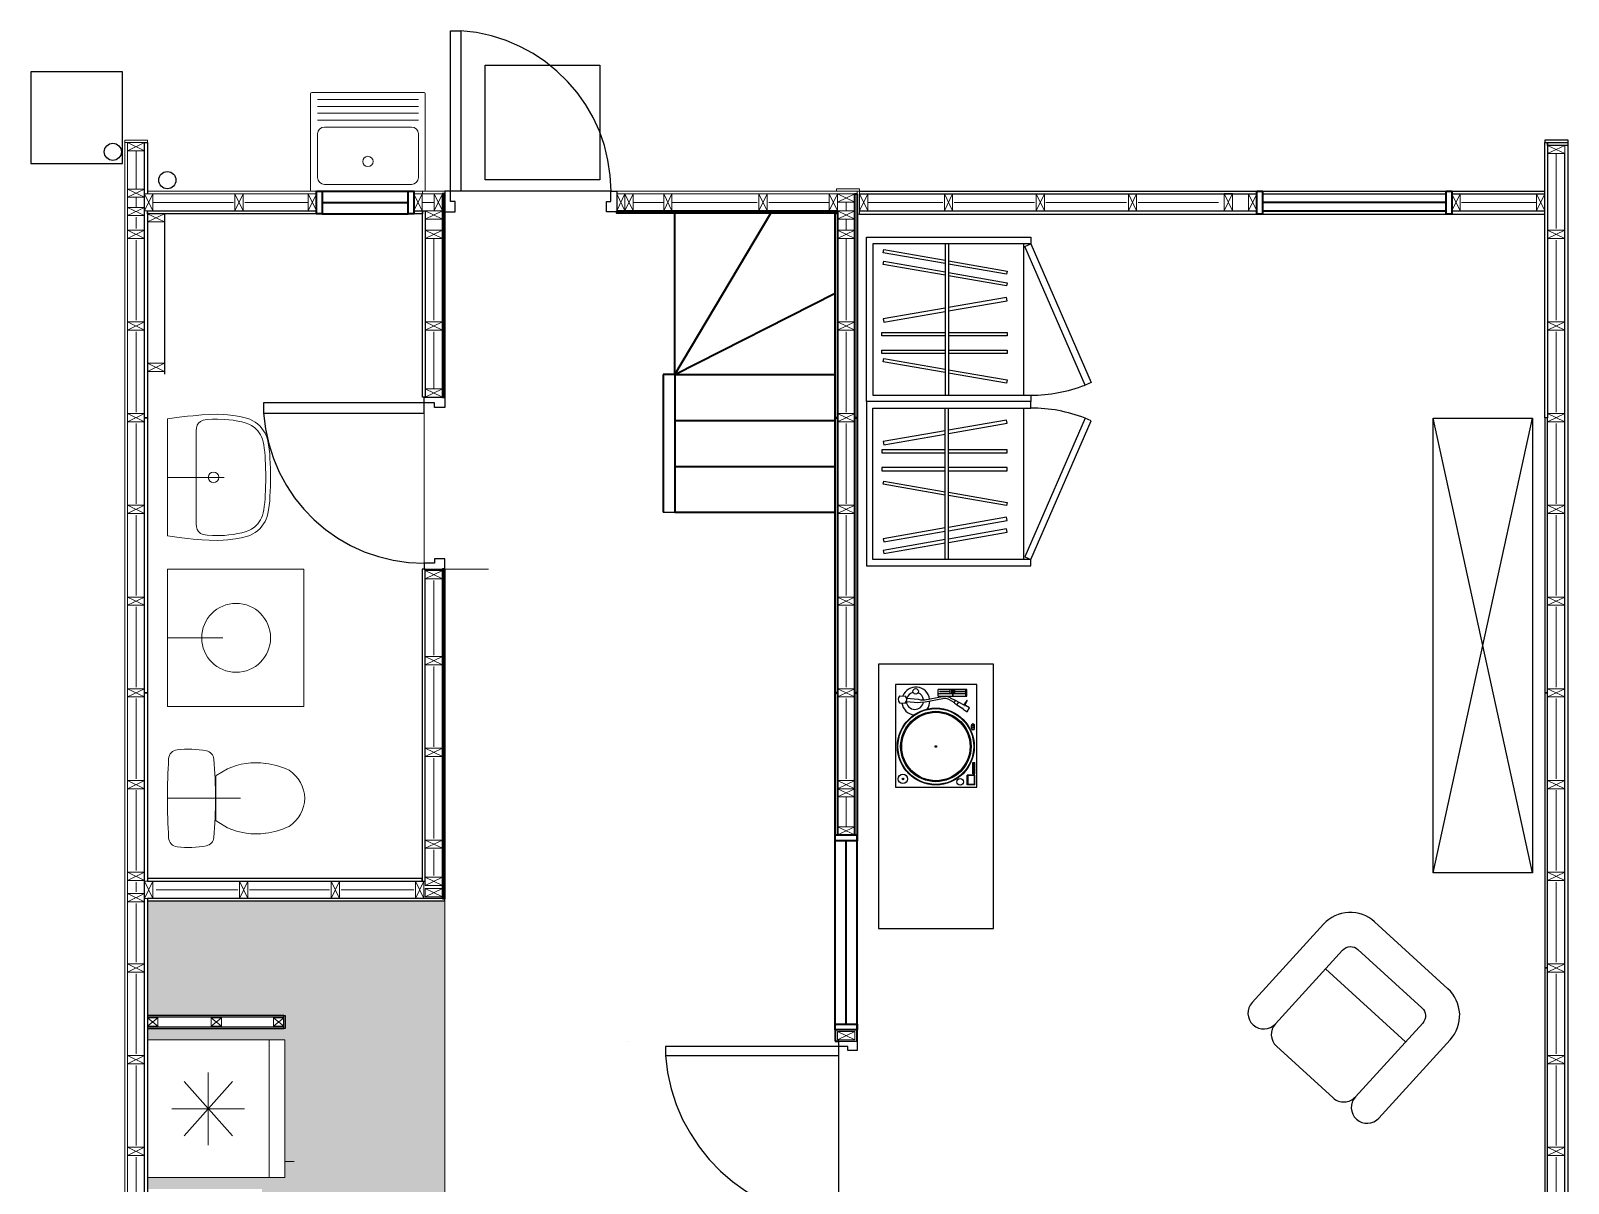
# Model space of a CAD drawing. Header units: inches. Extents: x -78817 to 61, y -40078 to 49.
# Drawn here: x 54.49 to 61.19, y 43.65 to 48.68 of the extents above; entities that cross this region are included whole.
import ezdxf

# ---------------------------------------------------------------- set-up
doc = ezdxf.new("R2010")
doc.units = ezdxf.units.IN
doc.header["$MEASUREMENT"] = 0
doc.linetypes.add('CENTER', pattern=[2, 1.25, -0.25, 0.25, -0.25])
doc.layers.add('_AUX', color=210, linetype='Continuous', lineweight=18, plot=False)
for name, color, linetype, lineweight in [('A-DETL-MBND', 3, 'Continuous', 18), ('A-DETL-MCUT', 4, 'Continuous', 25), ('A-DOOR-FULL', 4, 'Continuous', 25), ('A-ELEV-MBE1', 7, 'Continuous', 35), ('A-ELEV-MBE2', 4, 'Continuous', 25), ('A-FLOR-PATT', 8, 'Continuous', 18), ('A-FURN', 8, 'Continuous', 18), ('A-SECT-MCUT', 7, 'Continuous', 35), ('A-WALL-PATT', 8, 'Continuous', 18), ('A-WALL-STUD', 3, 'Continuous', 18)]:
    doc.layers.add(name, color=color, linetype=linetype, lineweight=lineweight)
doc.layers.add('armadio', color=165, linetype='Continuous')
doc.layers.add('ARREDI_interni - furniture', color=252, linetype='Continuous')
doc.linetypes.add('BATTING', pattern='A,0.0001,-0.1,[134,ltypeshp.shx,S=0.1,R=0,X=-0.1,Y=0],-0.2,[134,ltypeshp.shx,S=0.1,R=180,X=0.1,Y=0],-0.1', length=0.4001)

# ---------------------------------------------------------------- blocks, each defined once
blk = doc.blocks.new('Piatto Hi-Fi')
for p, q in [((365.3, 248.6), (164.1, 248.6)), ((164.1, 248.6), (164.1, 88.8)), ((365.3, 88.8), (365.3, 248.6)), ((329.1, 240.4), (328.6, 229.3)), ((331.8, 227), (329.9, 204.4)), ((338.2, 226.5), (336.3, 204.2)), ((342.9, 240.1), (342.4, 228.6)), ((329.9, 204.4), (330.3, 199.5)), ((330.3, 199.5), (331.1, 190.4)), ((331.1, 190.4), (337.4, 155.6)), ((336.3, 204.2), (335, 199.2)), ((335, 199.2), (335.1, 191.1)), ((335.1, 191.1), (341.3, 156.3)), ((342.5, 164.5), (355.3, 164.5)), ((342.5, 164.5), (342.5, 108.6)), ((347.4, 164.5), (347.4, 108.6)), ((350.7, 161.7), (351.7, 161.7)), ((350.7, 141.7), (350.7, 161.7)), ((351.7, 141.7), (351.7, 161.7)), ((355.3, 108.6), (355.3, 164.5)), ((325.1, 128), (318.1, 116.3)), ((330.6, 124.4), (325, 114.7)), ((325.1, 128), (330.6, 124.4)), ((328.8, 133.5), (325.3, 127.8)), ((329.5, 133.7), (333.7, 131)), ((330.1, 133.3), (335.2, 142.4)), ((333.8, 130.3), (330.3, 124.6)), ((333.5, 131.1), (338.6, 140.4)), ((345.7, 136.9), (343.4, 136.9)), ((343.4, 136.9), (343.4, 135.9)), ((345.7, 135.9), (343.4, 135.9)), ((345.7, 136.9), (345.7, 135.9)), ((355.3, 141.7), (347.4, 141.7)), ((355.3, 138.5), (347.4, 138.5)), ((355.3, 137.1), (347.4, 137.1)), ((355.3, 135.7), (347.4, 135.7)), ((355.3, 132.5), (347.4, 132.5)), ((350.7, 112.6), (350.7, 132.5)), ((351.7, 112.6), (351.7, 132.5)), ((168.4, 107.7), (187.6, 107.7)), ((168.4, 92.8), (168.4, 107.7)), ((168.4, 92.8), (187.6, 92.8)), ((186.7, 106.8), (169.2, 106.8)), ((169.2, 93.6), (169.2, 106.8)), ((169.2, 93.6), (186.7, 93.6)), ((186.7, 93.6), (186.7, 106.8)), ((187.6, 92.8), (187.6, 107.7)), ((190.1, 97.1), (212.2, 97.1)), ((190.1, 97.1), (190.1, 92.8)), ((190.1, 92.8), (212.2, 92.8)), ((191, 96.2), (200.6, 96.2)), ((191, 96.2), (191, 93.6)), ((191, 93.6), (200.6, 93.6)), ((200.6, 96.2), (200.6, 93.6)), ((201.8, 96.2), (201.8, 93.6)), ((201.8, 96.2), (211.4, 96.2)), ((201.8, 93.6), (211.4, 93.6)), ((211.4, 96.2), (211.4, 93.6)), ((212.2, 97.1), (212.2, 92.8)), ((279.2, 99.8), (284.8, 99.8)), ((279.2, 93.5), (284.8, 93.5)), ((316.6, 116.1), (311.9, 108.2)), ((311.9, 108.2), (319.6, 103.3)), ((316.6, 116.1), (316.7, 116)), ((319.6, 103.3), (324.3, 111)), ((324.2, 113.4), (323.8, 112.6)), ((324.1, 111.2), (324.3, 111)), ((333.5, 108.2), (324.2, 113.4)), ((333.9, 108.9), (325, 114.7)), ((333.5, 108.2), (333.9, 108.9)), ((355.3, 111.4), (342.5, 111.4)), ((342.5, 108.6), (355.3, 108.6)), ((351.7, 112.6), (350.7, 112.6)), ((164.1, 88.8), (365.3, 88.8))]:
    blk.add_line(p, q)
for centre, radius in [((243.7, 169.3), 75.2), ((243.7, 169.3), 74.2), ((180.3, 233.8), 9.09), ((243.7, 169.3), 68.9), ((243.7, 169.3), 66.9), ((180.3, 233.8), 1.54), ((351.8, 208.8), 5.35), ((243.7, 169.3), 1.43), ((174.4, 121.9), 6.4), ((279.2, 96.6), 2.52), ((285, 96.6), 2.06), ((285, 96.6), 0.721)]:
    blk.add_circle(centre, radius)
for centre, radius, start, end in [((335.8, 232.9), 10.1, 45.1985, 131.7072), ((332.6, 208.6), 27.4, 97.8872, 172.5493), ((333.2, 210.3), 16.8, 94.7222, 262.0453), ((335.9, 236.3), 10.1, 223.7058, 310.2036), ((332.6, 208.6), 27.4, 278.7808, 68.5952), ((333.2, 210.3), 16.8, 11.6097, 72.7229), ((332.6, 208.6), 27.4, 235.1074, 270.3691), ((333.2, 210.3), 16.8, 276.3972, 339.2484), ((317.7, 152.1), 20, 330.9293, 10.1534), ((317.7, 152.1), 24, 330.9293, 10.1534), ((329.3, 133.2), 0.5, 57.0106, 148.3756), ((333.4, 130.5), 0.5, 328.3756, 57.0106), ((279.2, 96.6), 3.17, 90, 270), ((284.8, 96.6), 3.17, 270, 90), ((317.3, 116.8), 1, 237.0106, 329.4226), ((324.6, 112.1), 1, 149.8956, 237.0106)]:
    blk.add_arc(centre, radius, start, end)

msp = doc.modelspace()

# ---------------------------------------------------------------- hatches: boundary and pattern name
at = {"layer": 'A-FLOR-PATT'}
h = msp.add_hatch(dxfattribs=at)
h.set_pattern_fill('DOTS', color=0, scale=0.02, style=0)
h.set_pattern_definition([(0, (-402.553188, 17.731044), (0.015875, 0.03175), [0, -0.03175])])
h.paths.add_polyline_path([(56.2913, 44.8856), (54.9943, 44.8856), (54.9943, 44.3856), (55.5949, 44.3856), (55.5949, 44.3286), (54.9943, 44.3286), (54.9943, 41.8776), (55.4943, 41.8776), (55.4943, 41.0776), (56.2913, 41.0776)])
h.paths.add_polyline_path([(55.0443, 42.6276), (55.6443, 42.6276), (55.6443, 43.2276), (55.0443, 43.2276)], flags=16)
h.paths.add_polyline_path([(55.4938, 43.6286), (54.9943, 43.6286), (54.9943, 43.2776), (55.4938, 43.2776)], flags=16)
h.paths.add_polyline_path([(55.5943, 44.2786), (54.9943, 44.2786), (54.9943, 43.6786), (55.5943, 43.6786)], flags=16)
h.paths.add_polyline_path([(55.4943, 42.5776), (54.9943, 42.5776), (54.9943, 41.8776), (55.4943, 41.8776)], flags=16)

# ---------------------------------------------------------------- linework, layer by layer
for p, q in [((61.1914, 40.6816), (61.1914, 48.2036)), ((58.1003, 47.9806), (61.0893, 47.9806)), ((58.1003, 47.8946), (59.8333, 47.8946)), ((58.1003, 47.8806), (61.0893, 47.8806)), ((59.8583, 47.8946), (60.6583, 47.8946)), ((60.6833, 47.8946), (61.0893, 47.8946)), ((57.2443, 46.5806), (57.2943, 46.5806)), ((58.0093, 43.4948), (58.0093, 44.2104))]:
    msp.add_line(p, q)
at = {"color": 0}
for p, q in [((60.026, 47.9696), (60.6583, 47.9696)), ((60.6833, 47.9696), (60.876, 47.9696)), ((58.8161, 47.7513), (58.8161, 47.0916)), ((58.8161, 47.0343), (58.8161, 46.3746)), ((60.602, 45.0082), (61.0351, 46.9906)), ((61.0351, 45.0082), (60.602, 46.9906))]:
    msp.add_line(p, q, dxfattribs=at)
for points in [[(60.602, 46.9906), (61.0351, 46.9906), (61.0351, 45.0082), (60.602, 45.0082)], [(58.685, 45.9177), (58.1826, 45.9177), (58.1826, 44.7645), (58.685, 44.7645)]]:
    msp.add_lwpolyline(points, close=True, dxfattribs=at)
at = {"layer": '_AUX', "color": 0}
msp.add_line((56.2913, 46.3326), (56.4818, 46.3326), dxfattribs=at)
for points in [[(56.2913, 44.8856), (54.9943, 44.8856), (54.9943, 44.3856), (55.5949, 44.3856), (55.5949, 44.3286), (54.9943, 44.3286), (54.9943, 41.8776), (55.4943, 41.8776), (55.4943, 41.0776), (56.2913, 41.0776)], [(55.5943, 44.2786), (54.9943, 44.2786), (54.9943, 43.6786), (55.5943, 43.6786)]]:
    msp.add_lwpolyline(points, close=True, dxfattribs=at)
at = {"layer": 'A-DETL-MBND', "color": 0}
msp.add_line((54.8963, 48.1926), (54.8963, 48.2036), dxfattribs=at)
for points in [[(54.8963, 48.2036), (54.9943, 48.2036), (54.9943, 48.1926), (54.8963, 48.1926)], [(54.8963, 44.5926), (54.8963, 48.1926), (54.9073, 48.1926), (54.9073, 44.5926)], [(55.7313, 47.9696), (54.9943, 47.9696), (54.9943, 47.9806), (55.7313, 47.9806)], [(56.1563, 47.9806), (56.1943, 47.9806), (56.1943, 47.9696), (56.1563, 47.9696)], [(56.2913, 47.9806), (56.2913, 47.9696), (56.1943, 47.9696), (56.1943, 47.9806), (56.2913, 47.9806)], [(54.9073, 44.6176), (54.9073, 40.6926), (54.8963, 40.6926), (54.8963, 44.5926)]]:
    msp.add_lwpolyline(points, dxfattribs=at)
for points in [[(58.0893, 47.9806), (58.0893, 47.9696), (57.0413, 47.9696), (57.0413, 47.9806)], [(58.1003, 47.9916), (58.1003, 47.9806), (58.0003, 47.9806), (58.0003, 47.9916)], [(58.1003, 47.8806), (58.0893, 47.8806), (58.0893, 47.9806), (58.1003, 47.9806)]]:
    msp.add_lwpolyline(points, close=True, dxfattribs=at)
at = {"layer": 'A-DETL-MCUT', "color": 0}
for p, q in [((55.0693, 47.8826), (55.0693, 47.1826)), ((54.9823, 44.5926), (54.9823, 45.7926)), ((54.9823, 45.7926), (54.9943, 45.7926)), ((54.9943, 45.7926), (54.9943, 44.9706)), ((54.9943, 44.8956), (54.9943, 43.7426))]:
    msp.add_line(p, q, dxfattribs=at)
for points in [[(54.9943, 47.8897), (54.9943, 46.9926), (54.9823, 46.9926), (54.9823, 48.1926), (54.9943, 48.1926), (54.9943, 47.9696)], [(61.1914, 48.2036), (61.0893, 48.2036), (61.0893, 48.1926), (61.1914, 48.1926)], [(61.1914, 48.1806), (61.1013, 48.1806), (61.1013, 48.1926), (61.1914, 48.1926)], [(55.7313, 47.8826), (54.9943, 47.8826), (54.9943, 47.8946), (55.7313, 47.8946)], [(56.1563, 47.8946), (56.1943, 47.8946), (56.1943, 47.8826), (56.1563, 47.8826)], [(54.9943, 43.7426), (54.9943, 43.3926), (54.9823, 43.3926), (54.9823, 44.6176)], [(54.9943, 44.3796), (55.5889, 44.3796), (55.5889, 44.3856), (54.9943, 44.3856)], [(54.9943, 44.3286), (55.5889, 44.3286), (55.5889, 44.3346), (54.9943, 44.3346)]]:
    msp.add_lwpolyline(points, dxfattribs=at)
for points in [[(61.0893, 46.9926), (61.0893, 48.1926), (61.1013, 48.1926), (61.1013, 46.9926)], [(56.2063, 47.8946), (56.2063, 47.0826), (56.1943, 47.0826), (56.1943, 47.8946)], [(54.9823, 45.7926), (54.9823, 46.9926), (54.9943, 46.9926), (54.9943, 45.7926)], [(61.1013, 45.7926), (61.1013, 46.9926), (61.0893, 46.9926), (61.0893, 45.7926)], [(56.2063, 46.3326), (56.1921, 46.3326), (56.1921, 44.9706), (56.2063, 44.9706)], [(61.1013, 44.5926), (61.1013, 45.7926), (61.0893, 45.7926), (61.0893, 44.5926)], [(56.1921, 44.9706), (56.1921, 44.9826), (54.9943, 44.9826), (54.9943, 44.9706)], [(56.2913, 44.8856), (56.2913, 44.8956), (54.9943, 44.8956), (54.9943, 44.8856)], [(61.1013, 43.3926), (61.1013, 44.5926), (61.0893, 44.5926), (61.0893, 43.3926)], [(55.5889, 44.3286), (55.5889, 44.3856), (55.5949, 44.3856), (55.5949, 44.3286)]]:
    msp.add_lwpolyline(points, close=True, dxfattribs=at)
at = {"layer": 'A-DOOR-FULL', "color": 0}
for points in [[(56.3613, 48.6806), (56.3613, 47.9806), (56.3163, 47.9806), (56.3163, 48.6806), (56.3613, 48.6806)], [(56.3163, 47.9806), (56.2913, 47.9806), (56.2913, 47.8906), (56.3363, 47.8906), (56.3363, 47.9356), (56.3163, 47.9356), (56.3163, 47.9806)], [(57.0163, 47.9806), (57.0413, 47.9806), (57.0413, 47.8906), (56.9963, 47.8906), (56.9963, 47.9356), (57.0163, 47.9356), (57.0163, 47.9806)]]:
    msp.add_lwpolyline(points, dxfattribs=at)
at = {"layer": 'A-DOOR-FULL', "color": 0, "linetype": 'CENTER'}
for points in [[(56.2013, 47.0576), (56.2013, 47.0826), (56.2913, 47.0826), (56.2913, 47.0376), (56.2463, 47.0376), (56.2463, 47.0576), (56.2013, 47.0576)], [(55.5013, 47.0126), (56.2013, 47.0126), (56.2013, 47.0576), (55.5013, 47.0576), (55.5013, 47.0126)], [(56.2013, 46.3576), (56.2013, 46.3326), (56.2913, 46.3326), (56.2913, 46.3776), (56.2463, 46.3776), (56.2463, 46.3576), (56.2013, 46.3576)], [(58.0093, 44.2504), (58.0093, 44.2726), (58.0893, 44.2726), (58.0893, 44.2326), (58.0493, 44.2326), (58.0493, 44.2504), (58.0093, 44.2504)], [(57.2538, 44.2104), (58.0093, 44.2104), (58.0093, 44.2504), (57.2538, 44.2504), (57.2538, 44.2104)]]:
    msp.add_lwpolyline(points, dxfattribs=at)
for centre, radius, start, end in [((56.3137, 47.9795), 0.7027, 0.08643, 86.10934), ((56.2024, 47.0603), 0.7027, 183.89066, 269.91357), ((58.0268, 44.2699), 0.7753, 184.40465, 268.71036)]:
    msp.add_arc(centre, radius, start, end, dxfattribs=at)
at = {"layer": 'A-ELEV-MBE1', "color": 0}
for p, q in [((55.7563, 47.9806), (56.1313, 47.9806)), ((55.7563, 47.9316), (56.1313, 47.9316)), ((55.7563, 47.8826), (56.1313, 47.8826)), ((59.8583, 47.8946), (60.6583, 47.8946)), ((57.2443, 47.1806), (57.2443, 46.5806)), ((57.2943, 47.1806), (57.2943, 46.5806)), ((57.9938, 44.3226), (57.9938, 45.1726)), ((58.0898, 44.3226), (58.0898, 45.1726)), ((54.8968, 43.7426), (54.8968, 43.7426))]:
    msp.add_line(p, q, dxfattribs=at)
at = {"layer": 'A-ELEV-MBE1', "color": 0, "linetype": 'Continuous'}
for p, q in [((59.8583, 47.9323), (60.6583, 47.9323)), ((58.0413, 44.3476), (58.0413, 45.1471))]:
    msp.add_line(p, q, dxfattribs=at)
at = {"layer": 'A-ELEV-MBE1', "color": 0}
for points in [[(55.7313, 47.9806), (55.7563, 47.9806), (55.7563, 47.8826), (55.7313, 47.8826)], [(56.1313, 47.9806), (56.1563, 47.9806), (56.1563, 47.8826), (56.1313, 47.8826)], [(59.8333, 47.9806), (59.8583, 47.9806), (59.8583, 47.8806), (59.8333, 47.8806)], [(60.6583, 47.9806), (60.6833, 47.9806), (60.6833, 47.8806), (60.6583, 47.8806)], [(57.9938, 45.1476), (57.9938, 45.1726), (58.0898, 45.1726), (58.0898, 45.1476)], [(57.9938, 44.3226), (57.9938, 44.3476), (58.0898, 44.3476), (58.0898, 44.3226)]]:
    msp.add_lwpolyline(points, close=True, dxfattribs=at)
for points in [[(57.2943, 47.1806), (57.2943, 47.8846)], [(57.2943, 47.1806), (57.7137, 47.8846)], [(57.2943, 47.1806), (57.9943, 47.5357)], [(57.2943, 47.1806), (57.2443, 47.1806)], [(57.2943, 47.1806), (57.9943, 47.1806)], [(57.2943, 46.9806), (57.9943, 46.9806)], [(57.2943, 46.7806), (57.9943, 46.7806)], [(57.2943, 46.5806), (57.9943, 46.5806)]]:
    msp.add_lwpolyline(points, dxfattribs=at)
at = {"layer": 'A-ELEV-MBE2', "color": 0}
for p, q in [((61.1763, 40.7406), (61.1763, 48.1446)), ((57.0163, 47.9806), (56.3163, 47.9806)), ((58.1003, 47.9696), (59.8333, 47.9696)), ((59.8583, 47.9696), (60.6583, 47.9696)), ((60.6833, 47.9696), (61.0893, 47.9696))]:
    msp.add_line(p, q, dxfattribs=at)
at = {"layer": 'A-ELEV-MBE2', "color": 0, "ltscale": 0.05}
msp.add_lwpolyline([(54.4855, 48.1009), (54.8855, 48.1009), (54.8855, 48.5009), (54.4855, 48.5009)], close=True, dxfattribs=at)
at = {"layer": 'A-ELEV-MBE2', "color": 0}
msp.add_lwpolyline([(56.4682, 48.5306), (56.9682, 48.5306), (56.9682, 48.0306), (56.4682, 48.0306), (56.4682, 48.5306)], dxfattribs=at)
at = {"layer": 'A-ELEV-MBE2', "color": 0, "ltscale": 0.05}
for centre in [(54.8436, 48.1524), (55.0812, 48.029)]:
    msp.add_circle(centre, 0.0375, dxfattribs=at)
at = {"layer": 'A-FLOR-PATT', "color": 0}
msp.add_line((56.2013, 46.3576), (56.2013, 47.0576), dxfattribs=at)
at = {"layer": 'A-FLOR-PATT', "color": 0, "linetype": 'BATTING', "ltscale": 0.11}
msp.add_lwpolyline([(56.2439, 47.576), (56.2439, 47.5766)], dxfattribs=at)
at = {"layer": 'A-FURN', "color": 0, "ltscale": 0.25}
for p, q in [((55.7063, 48.4056), (55.7063, 47.9856)), ((56.2013, 48.4106), (55.7113, 48.4106)), ((56.1763, 48.3806), (55.7363, 48.3806)), ((56.1763, 48.3506), (55.7363, 48.3506)), ((56.2063, 47.9856), (56.2063, 48.4056)), ((56.1763, 48.3206), (55.7363, 48.3206)), ((56.1763, 48.2906), (55.7363, 48.2906)), ((55.7363, 48.2306), (55.7363, 48.0406)), ((56.1463, 48.2606), (55.7663, 48.2606)), ((56.1763, 48.0406), (56.1763, 48.2306)), ((55.7113, 47.9806), (56.2013, 47.9806)), ((55.7663, 48.0106), (56.1463, 48.0106))]:
    msp.add_line(p, q, dxfattribs=at)
at = {"layer": 'A-FURN', "color": 0}
for p, q in [((55.133, 46.9946), (55.0813, 46.9871)), ((55.0813, 46.9871), (55.0813, 46.7326)), ((55.1691, 46.9991), (55.133, 46.9946)), ((55.194, 47.0016), (55.1691, 46.9991)), ((55.2324, 47.0047), (55.194, 47.0016)), ((55.2085, 46.948), (55.2077, 46.9361)), ((55.2116, 46.9599), (55.2085, 46.948)), ((55.2172, 46.9692), (55.2116, 46.9599)), ((55.2255, 46.9769), (55.2172, 46.9692)), ((55.2374, 46.9826), (55.2255, 46.9769)), ((55.2635, 47.0065), (55.2324, 47.0047)), ((55.2553, 46.9849), (55.2374, 46.9826)), ((55.2782, 46.9863), (55.2553, 46.9849)), ((55.3004, 47.0076), (55.2635, 47.0065)), ((55.3002, 46.9866), (55.2782, 46.9863)), ((55.3312, 46.9855), (55.3002, 46.9866)), ((55.325, 47.0069), (55.3004, 47.0076)), ((55.3446, 47.0055), (55.325, 47.0069)), ((55.3494, 46.9839), (55.3312, 46.9855)), ((55.3786, 47.0011), (55.3446, 47.0055)), ((55.368, 46.9815), (55.3494, 46.9839)), ((55.3892, 46.9778), (55.368, 46.9815)), ((55.4026, 46.9964), (55.3786, 47.0011)), ((55.4061, 46.9741), (55.3892, 46.9778)), ((55.4267, 46.9905), (55.4026, 46.9964)), ((55.4214, 46.9701), (55.4061, 46.9741)), ((55.4363, 46.9648), (55.4214, 46.9701)), ((55.4404, 46.9858), (55.4267, 46.9905)), ((55.449, 46.9582), (55.4363, 46.9648)), ((55.4536, 46.9797), (55.4404, 46.9858)), ((55.4623, 46.9487), (55.449, 46.9582)), ((55.4646, 46.9731), (55.4536, 46.9797)), ((55.4691, 46.9425), (55.4623, 46.9487)), ((55.4751, 46.9653), (55.4646, 46.9731)), ((55.4758, 46.9352), (55.4691, 46.9425)), ((55.486, 46.9552), (55.4751, 46.9653)), ((55.4941, 46.946), (55.486, 46.9552)), ((55.5012, 46.9361), (55.4941, 46.946)), ((55.2077, 46.9361), (55.2073, 46.9236)), ((55.2073, 46.7326), (55.2073, 46.9236)), ((55.4821, 46.9269), (55.4758, 46.9352)), ((55.4875, 46.9182), (55.4821, 46.9269)), ((55.4922, 46.9088), (55.4875, 46.9182)), ((55.496, 46.8986), (55.4922, 46.9088)), ((55.4991, 46.8868), (55.496, 46.8986)), ((55.5016, 46.874), (55.4991, 46.8868)), ((55.5074, 46.9256), (55.5012, 46.9361)), ((55.5039, 46.8592), (55.5016, 46.874)), ((55.5122, 46.9154), (55.5074, 46.9256)), ((55.5166, 46.9032), (55.5122, 46.9154)), ((55.5198, 46.8907), (55.5166, 46.9032)), ((55.5229, 46.8737), (55.5198, 46.8907)), ((55.5256, 46.8552), (55.5229, 46.8737)), ((55.5059, 46.8428), (55.5039, 46.8592)), ((55.5073, 46.8254), (55.5059, 46.8428)), ((55.5083, 46.8091), (55.5073, 46.8254)), ((55.5092, 46.7908), (55.5083, 46.8091)), ((55.5277, 46.8353), (55.5256, 46.8552)), ((55.529, 46.8144), (55.5277, 46.8353)), ((55.53, 46.7939), (55.529, 46.8148)), ((55.5098, 46.7712), (55.5092, 46.7908)), ((55.5102, 46.7499), (55.5098, 46.7712)), ((55.5103, 46.7326), (55.5102, 46.7499)), ((55.5308, 46.7713), (55.53, 46.7942)), ((55.5313, 46.7478), (55.5308, 46.7717)), ((55.5313, 46.7326), (55.5313, 46.7481)), ((55.0813, 46.7326), (55.0813, 46.478)), ((55.0813, 46.7326), (55.3289, 46.7326)), ((55.2073, 46.7326), (55.2073, 46.5415)), ((55.5092, 46.6744), (55.5083, 46.656)), ((55.5098, 46.694), (55.5092, 46.6744)), ((55.5102, 46.7153), (55.5098, 46.694)), ((55.5103, 46.7326), (55.5102, 46.7153)), ((55.53, 46.6709), (55.5308, 46.6939)), ((55.5308, 46.6935), (55.5313, 46.7172)), ((55.5313, 46.7172), (55.5313, 46.7326)), ((55.5039, 46.606), (55.5016, 46.5912)), ((55.5059, 46.6223), (55.5039, 46.606)), ((55.5073, 46.6398), (55.5059, 46.6223)), ((55.5083, 46.656), (55.5073, 46.6398)), ((55.5229, 46.5914), (55.5256, 46.61)), ((55.5256, 46.61), (55.5277, 46.6299)), ((55.5277, 46.6299), (55.529, 46.6508)), ((55.529, 46.6504), (55.53, 46.6713)), ((55.2077, 46.5291), (55.2073, 46.5415)), ((55.4875, 46.547), (55.4821, 46.5383)), ((55.4922, 46.5564), (55.4875, 46.547)), ((55.496, 46.5665), (55.4922, 46.5564)), ((55.4991, 46.5783), (55.496, 46.5665)), ((55.5016, 46.5912), (55.4991, 46.5783)), ((55.5012, 46.5291), (55.5074, 46.5396)), ((55.5074, 46.5396), (55.5122, 46.5497)), ((55.5122, 46.5497), (55.5166, 46.5619)), ((55.5166, 46.5619), (55.5198, 46.5745)), ((55.5198, 46.5745), (55.5229, 46.5914)), ((55.0813, 46.478), (55.133, 46.4705)), ((55.2085, 46.5172), (55.2077, 46.5291)), ((55.2116, 46.5053), (55.2085, 46.5172)), ((55.2172, 46.496), (55.2116, 46.5053)), ((55.2255, 46.4882), (55.2172, 46.496)), ((55.2374, 46.4826), (55.2255, 46.4882)), ((55.2553, 46.4802), (55.2374, 46.4826)), ((55.2782, 46.4788), (55.2553, 46.4802)), ((55.3002, 46.4786), (55.2782, 46.4788)), ((55.3312, 46.4796), (55.3002, 46.4786)), ((55.3494, 46.4812), (55.3312, 46.4796)), ((55.368, 46.4836), (55.3494, 46.4812)), ((55.3892, 46.4874), (55.368, 46.4836)), ((55.4061, 46.4911), (55.3892, 46.4874)), ((55.4026, 46.4687), (55.4267, 46.4747)), ((55.4214, 46.495), (55.4061, 46.4911)), ((55.4363, 46.5003), (55.4214, 46.495)), ((55.4267, 46.4747), (55.4404, 46.4793)), ((55.449, 46.507), (55.4363, 46.5003)), ((55.4404, 46.4793), (55.4536, 46.4855)), ((55.4623, 46.5165), (55.449, 46.507)), ((55.4536, 46.4855), (55.4646, 46.492)), ((55.4691, 46.5227), (55.4623, 46.5165)), ((55.4646, 46.492), (55.4751, 46.4998)), ((55.4758, 46.53), (55.4691, 46.5227)), ((55.4751, 46.4998), (55.486, 46.5099)), ((55.4821, 46.5383), (55.4758, 46.53)), ((55.486, 46.5099), (55.4941, 46.5192)), ((55.4941, 46.5192), (55.5012, 46.5291)), ((55.133, 46.4705), (55.1691, 46.4661)), ((55.1691, 46.4661), (55.194, 46.4635)), ((55.194, 46.4635), (55.2324, 46.4604)), ((55.2324, 46.4604), (55.2635, 46.4587)), ((55.2635, 46.4587), (55.3004, 46.4576)), ((55.3004, 46.4576), (55.325, 46.4582)), ((55.325, 46.4582), (55.3446, 46.4597)), ((55.3446, 46.4597), (55.3786, 46.4641)), ((55.3786, 46.4641), (55.4026, 46.4687)), ((57.9943, 46.2726), (57.9943, 44.2726)), ((55.2923, 45.3326), (55.2923, 45.4271)), ((55.2949, 45.4315), (55.3432, 45.4607)), ((55.4003, 45.3326), (55.0813, 45.3326)), ((55.2923, 45.3326), (55.2923, 45.2381)), ((55.2949, 45.2337), (55.3432, 45.2045)), ((55.0393, 44.3751), (54.9943, 44.3391)), ((54.9943, 44.3751), (55.0393, 44.3391)), ((55.3171, 44.3751), (55.2721, 44.3391)), ((55.2721, 44.3751), (55.3171, 44.3391)), ((55.5889, 44.3751), (55.5439, 44.3391)), ((55.5439, 44.3751), (55.5889, 44.3391)), ((54.9943, 44.2786), (54.9943, 43.6786)), ((55.5943, 44.2786), (54.9943, 44.2786)), ((55.5249, 43.6786), (55.5249, 44.2786)), ((55.5943, 43.6786), (55.5943, 44.2786)), ((57.0943, 44.2726), (57.0943, 44.2726)), ((55.2596, 43.9786), (55.2596, 44.1373)), ((55.3648, 43.8597), (55.1545, 44.0975)), ((55.3648, 44.0975), (55.1545, 43.8597)), ((55.1009, 43.9786), (55.4184, 43.9786)), ((55.2596, 43.9786), (55.2596, 43.8198)), ((55.5943, 43.748), (55.6343, 43.748)), ((54.9943, 43.6786), (55.5943, 43.6786))]:
    msp.add_line(p, q, dxfattribs=at)
for points in [[(55.0813, 46.3326), (55.0813, 45.7326), (55.6763, 45.7326), (55.6763, 46.3326), (55.0813, 46.3326)], [(55.0813, 46.0326), (55.3233, 46.0326)]]:
    msp.add_lwpolyline(points, dxfattribs=at)
for points in [[(55.0393, 44.3751), (54.9943, 44.3751), (54.9943, 44.3391), (55.0393, 44.3391)], [(55.3171, 44.3751), (55.2721, 44.3751), (55.2721, 44.3391), (55.3171, 44.3391)], [(55.5889, 44.3751), (55.5439, 44.3751), (55.5439, 44.3391), (55.5889, 44.3391)]]:
    msp.add_lwpolyline(points, close=True, dxfattribs=at)
at = {"layer": 'A-FURN', "color": 0, "ltscale": 0.25}
msp.add_circle((55.9563, 48.1106), 0.0224, dxfattribs=at)
at = {"layer": 'A-FURN', "color": 0}
for centre, radius in [((55.2827, 46.7326), 0.0228), ((55.3813, 46.0326), 0.15)]:
    msp.add_circle(centre, radius, dxfattribs=at)
at = {"layer": 'A-FURN', "color": 0, "ltscale": 0.25}
for centre, radius, start, end in [((55.7113, 48.4056), 0.005, 90, 180), ((56.2013, 48.4056), 0.005, 0, 90), ((55.7663, 48.2306), 0.03, 90, 180), ((56.1463, 48.2306), 0.03, 0, 90), ((55.7663, 48.0406), 0.03, 180, 270), ((56.1463, 48.0406), 0.03, 270, 0), ((55.7113, 47.9856), 0.005, 180, 270), ((56.2013, 47.9856), 0.005, 270, 0)]:
    msp.add_arc(centre, radius, start, end, dxfattribs=at)
at = {"layer": 'A-FURN', "color": 0}
for centre, radius, start, end in [((55.554, 46.816), 0.025, 182.80689, 183.76472), ((55.555, 46.7951), 0.025, 181.9684, 182.80689), ((55.5558, 46.7721), 0.025, 181.0739, 181.9684), ((55.5563, 46.7483), 0.025, 180.31842, 181.0739), ((55.5558, 46.693), 0.025, 178.0316, 178.9261), ((55.554, 46.6492), 0.025, 176.23528, 177.19311), ((55.555, 46.6701), 0.025, 177.19311, 178.0316), ((55.1289, 45.5025), 0.042, 96.3359, 176.25542), ((55.1716, 45.1179), 0.429, 79.25484, 96.3359), ((55.2441, 45.5), 0.04, 4.94027, 79.25484), ((57.7247, 45.3326), 2.6433, 176.25542, 183.74458), ((53.3071, 45.3326), 1.9843, 355.05973, 4.94027), ((55.4673, 45.1876), 0.3, 81.79307, 114.43818), ((55.4638, 45.1294), 0.3581, 65.47558, 82.55676), ((55.2973, 45.4271), 0.005, 118.0226, 180), ((55.5249, 45.3253), 0.1566, 2.65515, 56.02113), ((55.5249, 45.3398), 0.1566, 303.97887, 357.34485), ((55.2973, 45.2381), 0.005, 180, 241.9774), ((55.4673, 45.4776), 0.3, 245.56182, 278.20693), ((55.4638, 45.5357), 0.3581, 277.44324, 294.52442), ((55.1289, 45.1627), 0.042, 183.74458, 263.6641), ((55.2441, 45.1651), 0.04, 280.74516, 355.05973), ((55.1716, 45.5473), 0.429, 263.6641, 280.74516)]:
    msp.add_arc(centre, radius, start, end, dxfattribs=at)
at = {"layer": 'A-SECT-MCUT', "color": 0}
for p, q in [((57.9944, 44.3226), (57.9944, 44.2726)), ((57.9944, 44.2726), (58.0093, 44.2726)), ((58.0893, 44.2726), (58.0893, 44.3226))]:
    msp.add_line(p, q, dxfattribs=at)
for points in [[(56.2913, 47.9696), (56.2813, 47.9696), (56.2813, 47.0826), (56.2913, 47.0826)], [(58.0893, 47.9696), (58.0893, 46.9926), (58.0793, 46.9926), (58.0793, 47.9696)], [(57.0413, 47.8946), (58.0043, 47.8946), (58.0043, 47.8846), (57.0413, 47.8846)], [(58.0043, 47.8846), (58.0043, 46.9926), (57.9943, 46.9926), (57.9943, 47.8846)], [(58.0043, 46.9926), (58.0043, 45.7926), (57.9943, 45.7926), (57.9943, 46.9926)], [(58.0893, 46.9926), (58.0893, 45.7926), (58.0793, 45.7926), (58.0793, 46.9926)], [(56.2813, 44.8956), (56.2913, 44.8956), (56.2913, 46.3326), (56.2813, 46.3326)]]:
    msp.add_lwpolyline(points, close=True, dxfattribs=at)
for points in [[(57.9943, 45.1726), (57.9943, 45.7926), (58.0043, 45.7926), (58.0043, 45.1726)], [(58.0793, 45.1726), (58.0793, 45.7926), (58.0893, 45.7926), (58.0893, 45.1726)]]:
    msp.add_lwpolyline(points, dxfattribs=at)
at = {"layer": 'A-WALL-PATT', "color": 0, "ltscale": 0.1}
for p, q in [((54.9448, 47.9901), (54.9448, 48.1566)), ((61.1388, 48.1446), (61.1388, 47.8176)), ((54.9448, 47.9101), (54.9448, 47.9541)), ((55.3693, 47.9321), (55.0183, 47.9321)), ((55.6953, 47.9321), (55.4193, 47.9321)), ((56.1923, 47.9321), (56.2453, 47.9321)), ((57.2463, 47.9321), (57.1133, 47.9321)), ((57.2823, 47.9321), (57.6543, 47.9321)), ((57.7043, 47.9321), (57.9683, 47.9321)), ((58.0418, 47.8946), (58.0418, 47.9336)), ((58.4633, 47.9321), (58.1363, 47.9321)), ((58.8633, 47.9321), (58.5133, 47.9321)), ((59.2643, 47.9321), (58.9133, 47.9321)), ((59.6657, 47.9321), (59.3157, 47.9321)), ((60.7263, 47.9321), (61.0533, 47.9321)), ((54.9448, 47.8176), (54.9448, 47.8671)), ((58.0418, 47.8586), (58.0418, 47.8106)), ((54.9448, 47.4176), (54.9448, 47.7676)), ((56.2438, 47.4176), (56.2438, 47.7746)), ((58.0418, 47.7746), (58.0418, 47.4176)), ((61.1388, 47.7676), (61.1388, 47.4176)), ((54.9448, 47.0176), (54.9448, 47.3676)), ((56.2439, 47.1186), (56.2438, 47.3676)), ((58.0418, 47.3676), (58.0418, 47.0176)), ((61.1388, 47.3676), (61.1388, 47.0176)), ((54.9448, 46.6176), (54.9448, 46.9676)), ((58.0418, 46.9676), (58.0418, 46.6176)), ((61.1388, 46.9676), (61.1388, 46.6176)), ((54.9448, 46.2176), (54.9448, 46.5676)), ((58.0418, 46.5676), (58.0418, 46.2176)), ((61.1388, 46.5676), (61.1388, 46.2176)), ((56.2438, 45.9576), (56.2438, 46.2826)), ((54.9448, 45.8176), (54.9448, 46.1676)), ((58.0418, 46.1676), (58.0418, 45.8176)), ((61.1388, 46.1676), (61.1388, 45.8176)), ((56.2438, 45.5576), (56.2438, 45.9076)), ((54.9448, 45.4176), (54.9448, 45.7676)), ((58.0418, 45.7676), (58.0418, 45.4176)), ((61.1388, 45.7676), (61.1388, 45.4176)), ((56.2438, 45.1576), (56.2438, 45.5076)), ((54.9448, 45.0175), (54.9448, 45.3676)), ((58.0418, 45.3386), (58.0418, 45.2086)), ((61.1388, 45.3676), (61.1388, 45.0175)), ((56.2438, 44.9956), (56.2438, 45.1076)), ((54.9448, 44.9675), (54.9448, 44.9241)), ((55.0323, 44.9331), (55.3891, 44.9331)), ((55.4391, 44.9331), (55.7891, 44.9331)), ((55.8391, 44.9331), (56.1563, 44.9331)), ((61.1388, 44.9675), (61.1388, 44.6176)), ((54.9448, 44.8741), (54.9448, 44.6176)), ((54.9448, 44.5676), (54.9448, 44.2176)), ((61.1388, 44.5676), (61.1388, 44.2176)), ((54.9448, 43.8176), (54.9448, 44.1676)), ((61.1388, 44.1676), (61.1388, 43.8176)), ((54.9448, 43.7676), (54.9448, 43.4176)), ((61.1388, 43.7676), (61.1388, 43.4176))]:
    msp.add_line(p, q, dxfattribs=at)
at = {"layer": 'A-WALL-PATT', "color": 0}
msp.add_line((57.1413, 47.9321), (57.2393, 47.9321), dxfattribs=at)
at = {"layer": 'A-WALL-STUD', "color": 0}
for p, q in [((54.9823, 48.1926), (54.9073, 48.1566)), ((54.9073, 48.1926), (54.9823, 48.1566)), ((61.1763, 48.1806), (61.1013, 48.1446)), ((61.1013, 48.1806), (61.1763, 48.1446)), ((54.9823, 47.9541), (54.9073, 47.9901)), ((54.9073, 47.9541), (54.9823, 47.9901)), ((54.9823, 47.8946), (55.0183, 47.9696)), ((54.9823, 47.9696), (55.0183, 47.8946)), ((55.3763, 47.8946), (55.4123, 47.9696)), ((55.3763, 47.9696), (55.4123, 47.8946)), ((55.6953, 47.8946), (55.7313, 47.9696)), ((55.6953, 47.9696), (55.7313, 47.8946)), ((56.1563, 47.8946), (56.1923, 47.9696)), ((56.1563, 47.9696), (56.1923, 47.8946)), ((56.2453, 47.8946), (56.2813, 47.9696)), ((56.2453, 47.9696), (56.2813, 47.8946)), ((57.0413, 47.8946), (57.0773, 47.9696)), ((57.0413, 47.9696), (57.0773, 47.8946)), ((57.0773, 47.8946), (57.1133, 47.9696)), ((57.0773, 47.9696), (57.1133, 47.8946)), ((57.2463, 47.8946), (57.2823, 47.9696)), ((57.2463, 47.9696), (57.2823, 47.8946)), ((57.6613, 47.8946), (57.6973, 47.9696)), ((57.6613, 47.9696), (57.6973, 47.8946)), ((57.9683, 47.8946), (58.0043, 47.9696)), ((57.9683, 47.9696), (58.0043, 47.8946)), ((58.0043, 47.9696), (58.0793, 47.9336)), ((58.0793, 47.9696), (58.0043, 47.9336)), ((58.1363, 47.9696), (58.1003, 47.8946)), ((58.1363, 47.8946), (58.1003, 47.9696)), ((58.5063, 47.9696), (58.4703, 47.8946)), ((58.5063, 47.8946), (58.4703, 47.9696)), ((58.9063, 47.9696), (58.8703, 47.8946)), ((58.9063, 47.8946), (58.8703, 47.9696)), ((59.3087, 47.9696), (59.2727, 47.8946)), ((59.3087, 47.8946), (59.2727, 47.9696)), ((59.7267, 47.9704), (59.6907, 47.8954)), ((59.7267, 47.8954), (59.6907, 47.9704)), ((59.8333, 47.9696), (59.7973, 47.8946)), ((59.8333, 47.8946), (59.7973, 47.9696)), ((60.6833, 47.8946), (60.7193, 47.9696)), ((60.6833, 47.9696), (60.7193, 47.8946)), ((61.0533, 47.8946), (61.0893, 47.9696)), ((61.0533, 47.9696), (61.0893, 47.8946)), ((54.9823, 47.9101), (54.9073, 47.8741)), ((54.9073, 47.9101), (54.9823, 47.8741)), ((55.0693, 47.8826), (54.9943, 47.8466)), ((54.9943, 47.8826), (55.0693, 47.8466)), ((56.2063, 47.8946), (56.2813, 47.8586)), ((56.2813, 47.8946), (56.2063, 47.8586)), ((58.0043, 47.8946), (58.0793, 47.8586)), ((58.0793, 47.8946), (58.0043, 47.8586)), ((54.9823, 47.8106), (54.9073, 47.7746)), ((54.9073, 47.8106), (54.9823, 47.7746)), ((56.2063, 47.8106), (56.2813, 47.7746)), ((56.2813, 47.8106), (56.2063, 47.7746)), ((58.0793, 47.8106), (58.0043, 47.7746)), ((58.0043, 47.8106), (58.0793, 47.7746)), ((61.1763, 47.8106), (61.1013, 47.7746)), ((61.1013, 47.8106), (61.1763, 47.7746)), ((54.9823, 47.4106), (54.9073, 47.3746)), ((54.9073, 47.4106), (54.9823, 47.3746)), ((56.2063, 47.4106), (56.2813, 47.3746)), ((56.2813, 47.4106), (56.2063, 47.3746)), ((58.0793, 47.4106), (58.0043, 47.3746)), ((58.0043, 47.4106), (58.0793, 47.3746)), ((61.1763, 47.4106), (61.1013, 47.3746)), ((61.1013, 47.4106), (61.1763, 47.3746)), ((61.1763, 47.4106), (61.1013, 47.3746)), ((61.1013, 47.4106), (61.1763, 47.3746)), ((55.0693, 47.2306), (54.9943, 47.1946)), ((54.9943, 47.2306), (55.0693, 47.1946)), ((56.2063, 47.1186), (56.2813, 47.0826)), ((56.2813, 47.1186), (56.2063, 47.0826)), ((54.9823, 47.0106), (54.9073, 46.9746)), ((54.9073, 47.0106), (54.9823, 46.9746)), ((58.0793, 47.0106), (58.0043, 46.9746)), ((58.0043, 47.0106), (58.0793, 46.9746)), ((61.1763, 47.0106), (61.1013, 46.9746)), ((61.1013, 47.0106), (61.1763, 46.9746)), ((54.9823, 46.6106), (54.9073, 46.5746)), ((54.9073, 46.6106), (54.9823, 46.5746)), ((58.0793, 46.6106), (58.0043, 46.5746)), ((58.0043, 46.6106), (58.0793, 46.5746)), ((61.1013, 46.6106), (61.1763, 46.5746)), ((61.1763, 46.6106), (61.1013, 46.5746)), ((56.2063, 46.3256), (56.2813, 46.2896)), ((56.2813, 46.3256), (56.2063, 46.2896)), ((54.9823, 46.2106), (54.9073, 46.1746)), ((54.9073, 46.2106), (54.9823, 46.1746)), ((58.0793, 46.2106), (58.0043, 46.1746)), ((58.0043, 46.2106), (58.0793, 46.1746)), ((61.1763, 46.2106), (61.1013, 46.1746)), ((61.1013, 46.2106), (61.1763, 46.1746)), ((56.2063, 45.9506), (56.2813, 45.9146)), ((56.2813, 45.9506), (56.2063, 45.9146)), ((54.9823, 45.7746), (54.9073, 45.8106)), ((54.9073, 45.7746), (54.9823, 45.8106)), ((58.0793, 45.7746), (58.0043, 45.8106)), ((58.0043, 45.7746), (58.0793, 45.8106)), ((61.1763, 45.7746), (61.1013, 45.8106)), ((61.1013, 45.7746), (61.1763, 45.8106)), ((61.1013, 45.7746), (61.1763, 45.8106)), ((61.1763, 45.7746), (61.1013, 45.8106)), ((56.2063, 45.5506), (56.2813, 45.5146)), ((56.2813, 45.5506), (56.2063, 45.5146)), ((54.9823, 45.3746), (54.9073, 45.4106)), ((54.9073, 45.3746), (54.9823, 45.4106)), ((58.0793, 45.3746), (58.0043, 45.4106)), ((58.0043, 45.3746), (58.0793, 45.4106)), ((61.1763, 45.3746), (61.1013, 45.4106)), ((61.1013, 45.3746), (61.1763, 45.4106)), ((61.1013, 45.3746), (61.1763, 45.4106)), ((61.1763, 45.3746), (61.1013, 45.4106)), ((58.0793, 45.3386), (58.0043, 45.3746)), ((58.0043, 45.3386), (58.0793, 45.3746)), ((58.0793, 45.1726), (58.0043, 45.2086)), ((58.0043, 45.1726), (58.0793, 45.2086)), ((56.2063, 45.1506), (56.2813, 45.1146)), ((56.2813, 45.1506), (56.2063, 45.1146)), ((54.9823, 44.9745), (54.9073, 45.0105)), ((54.9073, 44.9745), (54.9823, 45.0105)), ((61.1013, 44.9745), (61.1763, 45.0105)), ((61.1763, 44.9745), (61.1013, 45.0105)), ((54.9823, 44.8956), (55.0183, 44.9706)), ((54.9823, 44.9706), (55.0183, 44.8956)), ((55.3961, 44.8956), (55.4321, 44.9706)), ((55.3961, 44.9706), (55.4321, 44.8956)), ((55.7961, 44.8956), (55.8321, 44.9706)), ((55.7961, 44.9706), (55.8321, 44.8956)), ((56.1633, 44.8956), (56.1993, 44.9706)), ((56.1633, 44.9706), (56.1993, 44.8956)), ((56.2063, 44.9886), (56.2813, 44.9526)), ((56.2813, 44.9886), (56.2063, 44.9526)), ((56.2063, 44.9386), (56.2813, 44.9026)), ((56.2813, 44.9386), (56.2063, 44.9026)), ((54.9823, 44.9171), (54.9073, 44.8811)), ((54.9073, 44.9171), (54.9823, 44.8811)), ((54.9823, 44.6106), (54.9073, 44.5746)), ((54.9073, 44.6106), (54.9823, 44.5746)), ((61.1013, 44.6106), (61.1763, 44.5746)), ((61.1763, 44.6106), (61.1013, 44.5746)), ((58.0793, 44.3156), (58.0043, 44.2796)), ((58.0043, 44.3156), (58.0793, 44.2796)), ((54.9823, 44.2106), (54.9073, 44.1746)), ((54.9073, 44.2106), (54.9823, 44.1746)), ((61.1013, 44.2106), (61.1763, 44.1746)), ((61.1763, 44.2106), (61.1013, 44.1746)), ((54.9823, 43.8106), (54.9073, 43.7746)), ((54.9073, 43.8106), (54.9823, 43.7746)), ((61.1013, 43.8106), (61.1763, 43.7746)), ((61.1763, 43.8106), (61.1013, 43.7746))]:
    msp.add_line(p, q, dxfattribs=at)
for points in [[(54.9823, 48.1926), (54.9073, 48.1926), (54.9073, 48.1566), (54.9823, 48.1566)], [(61.1763, 48.1806), (61.1013, 48.1806), (61.1013, 48.1446), (61.1763, 48.1446)], [(54.9823, 47.9541), (54.9073, 47.9541), (54.9073, 47.9901), (54.9823, 47.9901)], [(54.9823, 47.8946), (54.9823, 47.9696), (55.0183, 47.9696), (55.0183, 47.8946)], [(55.3763, 47.8946), (55.3763, 47.9696), (55.4123, 47.9696), (55.4123, 47.8946)], [(55.6953, 47.8946), (55.6953, 47.9696), (55.7313, 47.9696), (55.7313, 47.8946)], [(56.1563, 47.8946), (56.1563, 47.9696), (56.1923, 47.9696), (56.1923, 47.8946)], [(56.2453, 47.8946), (56.2453, 47.9696), (56.2813, 47.9696), (56.2813, 47.8946)], [(57.0413, 47.8946), (57.0413, 47.9696), (57.0773, 47.9696), (57.0773, 47.8946)], [(57.0773, 47.8946), (57.0773, 47.9696), (57.1133, 47.9696), (57.1133, 47.8946)], [(57.2463, 47.8946), (57.2463, 47.9696), (57.2823, 47.9696), (57.2823, 47.8946)], [(57.6613, 47.8946), (57.6613, 47.9696), (57.6973, 47.9696), (57.6973, 47.8946)], [(57.9683, 47.8946), (57.9683, 47.9696), (58.0043, 47.9696), (58.0043, 47.8946)], [(58.0043, 47.9696), (58.0793, 47.9696), (58.0793, 47.9336), (58.0043, 47.9336)], [(58.1363, 47.9696), (58.1363, 47.8946), (58.1003, 47.8946), (58.1003, 47.9696)], [(58.5063, 47.9696), (58.5063, 47.8946), (58.4703, 47.8946), (58.4703, 47.9696)], [(58.9063, 47.9696), (58.9063, 47.8946), (58.8703, 47.8946), (58.8703, 47.9696)], [(59.3087, 47.9696), (59.3087, 47.8946), (59.2727, 47.8946), (59.2727, 47.9696)], [(59.7267, 47.9704), (59.7267, 47.8954), (59.6907, 47.8954), (59.6907, 47.9704)], [(59.8333, 47.9696), (59.8333, 47.8946), (59.7973, 47.8946), (59.7973, 47.9696)], [(60.6833, 47.8946), (60.6833, 47.9696), (60.7193, 47.9696), (60.7193, 47.8946)], [(61.0533, 47.8946), (61.0533, 47.9696), (61.0893, 47.9696), (61.0893, 47.8946)], [(54.9823, 47.9101), (54.9073, 47.9101), (54.9073, 47.8741), (54.9823, 47.8741)], [(55.0693, 47.8826), (54.9943, 47.8826), (54.9943, 47.8466), (55.0693, 47.8466)], [(56.2063, 47.8946), (56.2813, 47.8946), (56.2813, 47.8586), (56.2063, 47.8586)], [(58.0043, 47.8946), (58.0793, 47.8946), (58.0793, 47.8586), (58.0043, 47.8586)], [(54.9823, 47.8106), (54.9073, 47.8106), (54.9073, 47.7746), (54.9823, 47.7746)], [(56.2063, 47.8106), (56.2813, 47.8106), (56.2813, 47.7746), (56.2063, 47.7746)], [(58.0793, 47.8106), (58.0043, 47.8106), (58.0043, 47.7746), (58.0793, 47.7746)], [(61.1763, 47.8106), (61.1013, 47.8106), (61.1013, 47.7746), (61.1763, 47.7746)], [(54.9823, 47.4106), (54.9073, 47.4106), (54.9073, 47.3746), (54.9823, 47.3746)], [(56.2063, 47.4106), (56.2813, 47.4106), (56.2813, 47.3746), (56.2063, 47.3746)], [(58.0793, 47.4106), (58.0043, 47.4106), (58.0043, 47.3746), (58.0793, 47.3746)], [(61.1763, 47.4106), (61.1013, 47.4106), (61.1013, 47.3746), (61.1763, 47.3746)], [(61.1763, 47.4106), (61.1013, 47.4106), (61.1013, 47.3746), (61.1763, 47.3746)], [(55.0693, 47.2306), (54.9943, 47.2306), (54.9943, 47.1946), (55.0693, 47.1946)], [(56.2063, 47.1186), (56.2813, 47.1186), (56.2813, 47.0826), (56.2063, 47.0826)], [(54.9823, 47.0106), (54.9073, 47.0106), (54.9073, 46.9746), (54.9823, 46.9746)], [(58.0793, 47.0106), (58.0043, 47.0106), (58.0043, 46.9746), (58.0793, 46.9746)], [(61.1763, 47.0106), (61.1013, 47.0106), (61.1013, 46.9746), (61.1763, 46.9746)], [(54.9823, 46.6106), (54.9073, 46.6106), (54.9073, 46.5746), (54.9823, 46.5746)], [(58.0793, 46.6106), (58.0043, 46.6106), (58.0043, 46.5746), (58.0793, 46.5746)], [(61.1013, 46.6106), (61.1763, 46.6106), (61.1763, 46.5746), (61.1013, 46.5746)], [(56.2063, 46.3256), (56.2813, 46.3256), (56.2813, 46.2896), (56.2063, 46.2896)], [(54.9823, 46.2106), (54.9073, 46.2106), (54.9073, 46.1746), (54.9823, 46.1746)], [(58.0793, 46.2106), (58.0043, 46.2106), (58.0043, 46.1746), (58.0793, 46.1746)], [(61.1763, 46.2106), (61.1013, 46.2106), (61.1013, 46.1746), (61.1763, 46.1746)], [(56.2063, 45.9506), (56.2813, 45.9506), (56.2813, 45.9146), (56.2063, 45.9146)], [(54.9823, 45.7746), (54.9073, 45.7746), (54.9073, 45.8106), (54.9823, 45.8106)], [(58.0793, 45.7746), (58.0043, 45.7746), (58.0043, 45.8106), (58.0793, 45.8106)], [(61.1763, 45.7746), (61.1013, 45.7746), (61.1013, 45.8106), (61.1763, 45.8106)], [(61.1013, 45.7746), (61.1763, 45.7746), (61.1763, 45.8106), (61.1013, 45.8106)], [(56.2063, 45.5506), (56.2813, 45.5506), (56.2813, 45.5146), (56.2063, 45.5146)], [(54.9823, 45.3746), (54.9073, 45.3746), (54.9073, 45.4106), (54.9823, 45.4106)], [(58.0793, 45.3746), (58.0043, 45.3746), (58.0043, 45.4106), (58.0793, 45.4106)], [(61.1763, 45.3746), (61.1013, 45.3746), (61.1013, 45.4106), (61.1763, 45.4106)], [(61.1013, 45.3746), (61.1763, 45.3746), (61.1763, 45.4106), (61.1013, 45.4106)], [(58.0793, 45.3386), (58.0043, 45.3386), (58.0043, 45.3746), (58.0793, 45.3746)], [(58.0793, 45.1726), (58.0043, 45.1726), (58.0043, 45.2086), (58.0793, 45.2086)], [(56.2063, 45.1506), (56.2813, 45.1506), (56.2813, 45.1146), (56.2063, 45.1146)], [(54.9823, 44.9745), (54.9073, 44.9745), (54.9073, 45.0105), (54.9823, 45.0105)], [(61.1013, 44.9745), (61.1763, 44.9745), (61.1763, 45.0105), (61.1013, 45.0105)], [(54.9823, 44.8956), (54.9823, 44.9706), (55.0183, 44.9706), (55.0183, 44.8956)], [(55.3961, 44.8956), (55.3961, 44.9706), (55.4321, 44.9706), (55.4321, 44.8956)], [(55.7961, 44.8956), (55.7961, 44.9706), (55.8321, 44.9706), (55.8321, 44.8956)], [(56.1633, 44.8956), (56.1633, 44.9706), (56.1993, 44.9706), (56.1993, 44.8956)], [(56.2063, 44.9886), (56.2813, 44.9886), (56.2813, 44.9526), (56.2063, 44.9526)], [(56.2063, 44.9386), (56.2813, 44.9386), (56.2813, 44.9026), (56.2063, 44.9026)], [(54.9823, 44.9171), (54.9073, 44.9171), (54.9073, 44.8811), (54.9823, 44.8811)], [(54.9823, 44.6106), (54.9073, 44.6106), (54.9073, 44.5746), (54.9823, 44.5746)], [(61.1013, 44.6106), (61.1763, 44.6106), (61.1763, 44.5746), (61.1013, 44.5746)], [(58.0793, 44.3156), (58.0043, 44.3156), (58.0043, 44.2796), (58.0793, 44.2796)], [(54.9823, 44.2106), (54.9073, 44.2106), (54.9073, 44.1746), (54.9823, 44.1746)], [(61.1013, 44.2106), (61.1763, 44.2106), (61.1763, 44.1746), (61.1013, 44.1746)], [(54.9823, 43.8106), (54.9073, 43.8106), (54.9073, 43.7746), (54.9823, 43.7746)], [(61.1013, 43.8106), (61.1763, 43.8106), (61.1763, 43.7746), (61.1013, 43.7746)]]:
    msp.add_lwpolyline(points, close=True, dxfattribs=at)
at = {"layer": 'armadio', "color": 0}
for p, q in [((58.4744, 47.7513), (58.4744, 47.0916)), ((58.4888, 47.7513), (58.4888, 47.0916)), ((58.4744, 46.3746), (58.4744, 47.0343)), ((58.4888, 46.3746), (58.4888, 47.0343))]:
    msp.add_line(p, q, dxfattribs=at)
for points in [[(58.8473, 47.063), (58.1303, 47.063), (58.1303, 47.78), (58.8473, 47.78), (58.8473, 47.7513), (58.159, 47.7513), (58.159, 47.0916), (58.8473, 47.0916)], [(58.8473, 47.7513), (59.1108, 47.1466), (59.0845, 47.1351), (58.821, 47.7398)], [(58.8473, 47.063), (58.1303, 47.063), (58.1303, 46.346), (58.8473, 46.346), (58.8473, 46.3746), (58.159, 46.3746), (58.159, 47.0343), (58.8473, 47.0343)], [(58.8473, 46.3746), (59.1108, 46.9794), (59.0845, 46.9908), (58.821, 46.3861)]]:
    msp.add_lwpolyline(points, close=True, dxfattribs=at)
for points in [[(58.4744, 47.6648), (58.2038, 47.7118), (58.2063, 47.7259)], [(58.2063, 47.7259), (58.4744, 47.6794)], [(58.4744, 47.6139), (58.2038, 47.6608), (58.2063, 47.675)], [(58.2063, 47.675), (58.4744, 47.6284)], [(58.4888, 47.6769), (58.7438, 47.6326), (58.7414, 47.6185), (58.4888, 47.6623)], [(58.4888, 47.626), (58.7438, 47.5817), (58.7414, 47.5676), (58.4888, 47.6114)], [(58.4888, 47.4583), (58.7438, 47.5026), (58.7414, 47.5167), (58.4888, 47.4729)], [(58.4744, 47.4704), (58.2038, 47.4234), (58.2063, 47.4093)], [(58.2063, 47.4093), (58.4744, 47.4558)], [(58.4744, 47.3503), (58.1982, 47.3503), (58.1982, 47.3646)], [(58.1982, 47.3646), (58.4744, 47.3646)], [(58.4888, 47.3646), (58.7438, 47.3646), (58.7438, 47.3503), (58.4888, 47.3503)], [(58.4744, 47.2727), (58.1982, 47.2727), (58.1982, 47.2871)], [(58.1982, 47.2871), (58.4744, 47.2871)], [(58.4888, 47.2871), (58.7438, 47.2871), (58.7438, 47.2727), (58.4888, 47.2727)], [(58.4744, 47.19), (58.2038, 47.2369), (58.2063, 47.251)], [(58.2063, 47.251), (58.4744, 47.2045)], [(58.4888, 47.202), (58.7438, 47.1578), (58.7414, 47.1436), (58.4888, 47.1875)], [(58.4888, 46.9239), (58.7438, 46.9682), (58.7414, 46.9823), (58.4888, 46.9385)], [(58.4744, 46.936), (58.2038, 46.889), (58.2063, 46.8749)], [(58.2063, 46.8749), (58.4744, 46.9214)], [(58.4744, 46.8532), (58.1982, 46.8532), (58.1982, 46.8389)], [(58.1982, 46.8389), (58.4744, 46.8389)], [(58.4888, 46.8389), (58.7438, 46.8389), (58.7438, 46.8532), (58.4888, 46.8532)], [(58.4744, 46.7756), (58.1982, 46.7756), (58.1982, 46.7613)], [(58.1982, 46.7613), (58.4744, 46.7613)], [(58.4888, 46.7613), (58.7438, 46.7613), (58.7438, 46.7756), (58.4888, 46.7756)], [(58.4744, 46.6555), (58.2038, 46.7025), (58.2063, 46.7166)], [(58.2063, 46.7166), (58.4744, 46.6701)], [(58.4888, 46.6676), (58.7438, 46.6234), (58.7414, 46.6092), (58.4888, 46.6531)], [(58.4888, 46.5), (58.7438, 46.5442), (58.7414, 46.5584), (58.4888, 46.5145)], [(58.4744, 46.512), (58.2038, 46.4651), (58.2063, 46.451)], [(58.2063, 46.451), (58.4744, 46.4975)], [(58.4888, 46.449), (58.7438, 46.4933), (58.7414, 46.5074), (58.4888, 46.4636)], [(58.4744, 46.4611), (58.2038, 46.4142), (58.2063, 46.4)], [(58.2063, 46.4), (58.4744, 46.4466)]]:
    msp.add_lwpolyline(points, dxfattribs=at)
for centre, start, end in [((58.8473, 47.7513), 270, 291.05691), ((58.8473, 46.3746), 68.94309, 90)]:
    msp.add_arc(centre, 0.6603, start, end, dxfattribs=at)
at = {"layer": 'ARREDI_interni - furniture', "color": 0}
for p, q in [((60.1331, 44.5891), (60.4821, 44.2707)), ((59.9187, 44.2518), (60.1659, 44.0262))]:
    msp.add_line(p, q, dxfattribs=at)
msp.add_lwpolyline([(59.8124, 44.442, 1), (59.9142, 44.3491), (60.2074, 44.6705, -0.414214), (60.2742, 44.6736), (60.5534, 44.4189, -0.414214), (60.5564, 44.3521), (60.2632, 44.0307, 1), (60.365, 43.9378), (60.6768, 44.2796, 0.414214), (60.6666, 44.5021), (60.3467, 44.7939, 0.414214), (60.1242, 44.7837)], format="xyb", close=True, dxfattribs=at)
for centre, start, end in [((59.9651, 44.3027), 137.62666, 227.62666), ((60.2123, 44.0771), 227.62666, 317.62666)]:
    msp.add_arc(centre, 0.0689, start, end, dxfattribs=at)

# ---------------------------------------------------------------- block references
at = {"color": 0, "xscale": 0.002228339926731355, "yscale": 0.002228339926731355, "zscale": 0.002228339926731355, "rotation": 89.99999999999999}
msp.add_blockref('Piatto Hi-Fi', (58.8104, 45.0155), dxfattribs=at)

doc.saveas('drawing.dxf')
